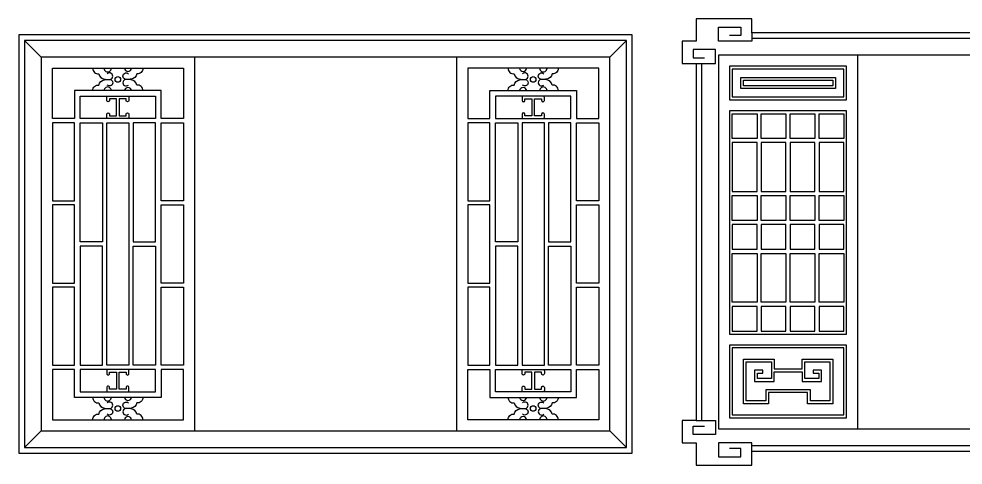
# Model space of a CAD drawing. Extents: x -66030 to 95157, y -13132 to 45879.
# Drawn here: x 43062 to 46449, y 14970 to 16570 of the extents above; entities that cross this region are included whole.
import ezdxf

# ---------------------------------------------------------------- set-up
doc = ezdxf.new("R2010")
doc.units = 0
doc.header["$LTSCALE"] = 100
doc.header["$MEASUREMENT"] = 0
for name, color, linetype in [('3', 11, 'CONTINUOUS'), ('4', 121, 'CONTINUOUS'), ('7', 105, 'CONTINUOUS')]:
    doc.layers.add(name, color=color, linetype=linetype)

# ---------------------------------------------------------------- blocks, each defined once
blk = doc.blocks.new('窗-019')
at = {"layer": '3'}
for points in [[(200, 1550), (200, 1520), (80, 1520), (80, 1570), (160, 1570), (160, 1540), (120, 1540)], [(2000, 1550), (2000, 1520), (2120, 1520), (2120, 1570), (2040, 1570), (2040, 1540), (2080, 1540)], [(2000, 1530), (200, 1530)], [(0, 1440), (70, 1440), (70, 1490), (-10, 1490), (-10, 1460), (30, 1460)], [(2170, 1460), (2210, 1460), (2210, 1490), (2130, 1490), (2130, 1440), (2200, 1440)], [(20, 1440), (20, 160)], [(2180, 160), (2180, 1440)], [(0, 160), (70, 160), (70, 110), (-10, 110), (-10, 140), (30, 140)], [(2200, 160), (2130, 160), (2130, 110), (2210, 110), (2210, 140), (2170, 140)], [(199.83, 50), (199.83, 80), (80, 80), (80, 30), (160, 30), (160, 60), (120, 60)], [(200, 70), (2000, 70)], [(2000, 50), (2000, 80), (2120, 80), (2120, 30), (2040, 30), (2040, 60), (2080, 60)]]:
    blk.add_lwpolyline(points, dxfattribs=at)
for points in [[(530, 1320), (530, 1420), (130, 1420), (130, 1320)], [(500, 1390), (500, 1350), (160, 1350), (160, 1390)], [(1670, 1320), (1670, 1420), (2070, 1420), (2070, 1320)], [(1700, 1390), (1700, 1350), (2040, 1350), (2040, 1390)], [(490, 1380), (490, 1360), (170, 1360), (170, 1380)], [(1710, 1380), (1710, 1360), (2030, 1360), (2030, 1380)], [(130, 1260), (218.75, 1260), (218.75, 1171.25), (130, 1171.25)], [(233.75, 1260), (322.5, 1260), (322.5, 1171.25), (233.75, 1171.25)], [(337.5, 1260), (426.25, 1260), (426.25, 1171.25), (337.5, 1171.25)], [(441.25, 1260), (530, 1260), (530, 1171.25), (441.25, 1171.25)], [(1758.75, 1260), (1670, 1260), (1670, 1171.25), (1758.75, 1171.25)], [(1862.5, 1260), (1773.75, 1260), (1773.75, 1171.25), (1862.5, 1171.25)], [(1966.25, 1260), (1877.5, 1260), (1877.5, 1171.25), (1966.25, 1171.25)], [(2070, 1260), (1981.25, 1260), (1981.25, 1171.25), (2070, 1171.25)], [(130, 1156.25), (130, 981.25), (218.75, 981.25), (218.75, 1156.25)], [(233.75, 1156.25), (233.75, 981.25), (322.5, 981.25), (322.5, 1156.25)], [(337.5, 1156.25), (337.5, 981.25), (426.25, 981.25), (426.25, 1156.25)], [(441.25, 1156.25), (441.25, 981.25), (530, 981.25), (530, 1156.25)], [(1758.75, 1156.25), (1758.75, 981.25), (1670, 981.25), (1670, 1156.25)], [(1862.5, 1156.25), (1862.5, 981.25), (1773.75, 981.25), (1773.75, 1156.25)], [(1966.25, 1156.25), (1966.25, 981.25), (1877.5, 981.25), (1877.5, 1156.25)], [(2070, 1156.25), (2070, 981.25), (1981.25, 981.25), (1981.25, 1156.25)], [(130, 966.25), (218.75, 966.25), (218.75, 877.5), (130, 877.5)], [(233.75, 966.25), (322.5, 966.25), (322.5, 877.5), (233.75, 877.5)], [(337.5, 966.25), (426.25, 966.25), (426.25, 877.5), (337.5, 877.5)], [(441.25, 966.25), (530, 966.25), (530, 877.5), (441.25, 877.5)], [(1758.75, 966.25), (1670, 966.25), (1670, 877.5), (1758.75, 877.5)], [(1862.5, 966.25), (1773.75, 966.25), (1773.75, 877.5), (1862.5, 877.5)], [(1966.25, 966.25), (1877.5, 966.25), (1877.5, 877.5), (1966.25, 877.5)], [(2070, 966.25), (1981.25, 966.25), (1981.25, 877.5), (2070, 877.5)], [(130, 773.75), (218.75, 773.75), (218.75, 862.5), (130, 862.5)], [(233.75, 773.75), (322.5, 773.75), (322.5, 862.5), (233.75, 862.5)], [(337.5, 773.75), (426.25, 773.75), (426.25, 862.5), (337.5, 862.5)], [(441.25, 773.75), (530, 773.75), (530, 862.5), (441.25, 862.5)], [(1758.75, 773.75), (1670, 773.75), (1670, 862.5), (1758.75, 862.5)], [(1862.5, 773.75), (1773.75, 773.75), (1773.75, 862.5), (1862.5, 862.5)], [(1966.25, 773.75), (1877.5, 773.75), (1877.5, 862.5), (1966.25, 862.5)], [(2070, 773.75), (1981.25, 773.75), (1981.25, 862.5), (2070, 862.5)], [(130, 583.75), (130, 758.75), (218.75, 758.75), (218.75, 583.75)], [(233.75, 583.75), (233.75, 758.75), (322.5, 758.75), (322.5, 583.75)], [(337.5, 583.75), (337.5, 758.75), (426.25, 758.75), (426.25, 583.75)], [(441.25, 583.75), (441.25, 758.75), (530, 758.75), (530, 583.75)], [(1758.75, 583.75), (1758.75, 758.75), (1670, 758.75), (1670, 583.75)], [(1862.5, 583.75), (1862.5, 758.75), (1773.75, 758.75), (1773.75, 583.75)], [(1966.25, 583.75), (1966.25, 758.75), (1877.5, 758.75), (1877.5, 583.75)], [(2070, 583.75), (2070, 758.75), (1981.25, 758.75), (1981.25, 583.75)], [(130, 480), (218.75, 480), (218.75, 568.75), (130, 568.75)], [(233.75, 480), (322.5, 480), (322.5, 568.75), (233.75, 568.75)], [(337.5, 480), (426.25, 480), (426.25, 568.75), (337.5, 568.75)], [(441.25, 480), (530, 480), (530, 568.75), (441.25, 568.75)], [(1758.75, 480), (1670, 480), (1670, 568.75), (1758.75, 568.75)], [(1862.5, 480), (1773.75, 480), (1773.75, 568.75), (1862.5, 568.75)], [(1966.25, 480), (1877.5, 480), (1877.5, 568.75), (1966.25, 568.75)], [(2070, 480), (1981.25, 480), (1981.25, 568.75), (2070, 568.75)], [(130, 180), (530, 180), (530, 420), (130, 420)], [(2070, 180), (1670, 180), (1670, 420), (2070, 420)], [(260, 260), (260, 220), (170, 220), (170, 380), (280, 380), (280, 345), (380, 345), (380, 380), (490, 380), (490, 220), (400, 220), (400, 260)], [(1940, 260), (1940, 220), (2030, 220), (2030, 380), (1920, 380), (1920, 345), (1820, 345), (1820, 380), (1710, 380), (1710, 220), (1800, 220), (1800, 260)], [(390, 310), (390, 370), (480, 370), (480, 230), (410, 230), (410, 270), (250, 270), (250, 230), (180, 230), (180, 370), (270, 370), (270, 310), (220, 310), (220, 330), (240, 330), (240, 340), (210, 340), (210, 300), (280, 300), (280, 335), (380, 335), (380, 300), (450, 300), (450, 340), (420, 340), (420, 330), (440, 330), (440, 310)], [(1810, 310), (1810, 370), (1720, 370), (1720, 230), (1790, 230), (1790, 270), (1950, 270), (1950, 230), (2020, 230), (2020, 370), (1930, 370), (1930, 310), (1980, 310), (1980, 330), (1960, 330), (1960, 340), (1990, 340), (1990, 300), (1920, 300), (1920, 335), (1820, 335), (1820, 300), (1750, 300), (1750, 340), (1780, 340), (1780, 330), (1760, 330), (1760, 310)]]:
    blk.add_lwpolyline(points, close=True, dxfattribs=at)
at = {"layer": '4'}
for p, q in [((580, 130), (580, 1470)), ((1620, 130), (1620, 1470))]:
    blk.add_line(p, q, dxfattribs=at)
for points in [[(2000, 50), (2000, 0), (2200, 0), (2200, 80), (2250, 80), (2250, 160), (2200, 160), (2200, 1440), (2250, 1440), (2250, 1520), (2200, 1520), (2200, 1600), (2000, 1600), (2000, 1550), (200, 1550), (200, 1600), (0, 1600), (0, 1520), (-50, 1520), (-50, 1440), (0, 1440), (0, 160), (-50, 160), (-50, 80), (0, 80), (0, 0), (200, 0), (200, 50)], [(80, 130), (2120, 130), (2120, 1470), (80, 1470)]]:
    blk.add_lwpolyline(points, close=True, dxfattribs=at)
for points in [[(0, 1550), (0, 1550), (0, 1520)], [(0, 80), (0, 50)], [(2200, 50), (2200, 80)]]:
    blk.add_lwpolyline(points, dxfattribs=at)
at = {"layer": '7'}
for points in [[(540, 1310), (540, 1430), (120, 1430), (120, 1310)], [(1660, 1310), (1660, 1430), (2080, 1430), (2080, 1310)], [(120, 470), (540, 470), (540, 1270), (120, 1270)], [(2080, 470), (1660, 470), (1660, 1270), (2080, 1270)], [(120, 170), (540, 170), (540, 430), (120, 430)], [(2080, 170), (1660, 170), (1660, 430), (2080, 430)]]:
    blk.add_lwpolyline(points, close=True, dxfattribs=at)

msp = doc.modelspace()

# ---------------------------------------------------------------- linework, layer by layer
at = {"layer": '3'}
for p, q in [((43362, 15770.6), (43282, 15770.6)), ((43362, 15755.6), (43282, 15755.6)), ((43472, 15770.6), (43552, 15770.6)), ((43472, 15755.6), (43552, 15755.6)), ((44852, 15770.6), (44772, 15770.6)), ((44852, 15755.6), (44772, 15755.6)), ((44962, 15770.6), (45042, 15770.6)), ((44962, 15755.6), (45042, 15755.6))]:
    msp.add_line(p, q, dxfattribs=at)
for points in [[(43082, 15033.1), (45242, 15033.1), (45242, 16493.1), (43082, 16493.1)], [(43182, 16213.1), (43182, 16393.1), (43652, 16393.1), (43652, 16213.1), (43572, 16213.1), (43572, 16313.1), (43262, 16313.1), (43262, 16213.1)], [(45142, 16213.1), (45142, 16393.1), (44672, 16393.1), (44672, 16213.1), (44752, 16213.1), (44752, 16313.1), (45062, 16313.1), (45062, 16213.1)], [(43282, 16293.1), (43552, 16293.1), (43552, 16213.1), (43282, 16213.1)], [(45042, 16293.1), (44772, 16293.1), (44772, 16213.1), (45042, 16213.1)], [(43262, 16198.1), (43182, 16198.1), (43182, 15918.1), (43262, 15918.1)], [(43362, 15770.6), (43282, 15770.6), (43282, 16198.1), (43362, 16198.1)], [(43377, 16198.1), (43457, 16198.1), (43457, 15328.1), (43377, 15328.1)], [(43472, 15770.6), (43552, 15770.6), (43552, 16198.1), (43472, 16198.1)], [(43572, 16198.1), (43652, 16198.1), (43652, 15918.1), (43572, 15918.1)], [(44752, 16198.1), (44672, 16198.1), (44672, 15918.1), (44752, 15918.1)], [(44852, 15770.6), (44772, 15770.6), (44772, 16198.1), (44852, 16198.1)], [(44947, 16198.1), (44867, 16198.1), (44867, 15328.1), (44947, 15328.1)], [(44962, 15770.6), (45042, 15770.6), (45042, 16198.1), (44962, 16198.1)], [(45062, 16198.1), (45142, 16198.1), (45142, 15918.1), (45062, 15918.1)], [(43262, 15903.1), (43182, 15903.1), (43182, 15623.1), (43262, 15623.1)], [(43572, 15903.1), (43652, 15903.1), (43652, 15623.1), (43572, 15623.1)], [(44752, 15903.1), (44672, 15903.1), (44672, 15623.1), (44752, 15623.1)], [(45062, 15903.1), (45142, 15903.1), (45142, 15623.1), (45062, 15623.1)], [(43362, 15755.6), (43282, 15755.6), (43282, 15328.1), (43362, 15328.1)], [(43472, 15755.6), (43552, 15755.6), (43552, 15328.1), (43472, 15328.1)], [(44852, 15755.6), (44772, 15755.6), (44772, 15328.1), (44852, 15328.1)], [(44962, 15755.6), (45042, 15755.6), (45042, 15328.1), (44962, 15328.1)], [(43262, 15608.1), (43182, 15608.1), (43182, 15328.1), (43262, 15328.1)], [(43572, 15608.1), (43652, 15608.1), (43652, 15328.1), (43572, 15328.1)], [(44752, 15608.1), (44672, 15608.1), (44672, 15328.1), (44752, 15328.1)], [(45062, 15608.1), (45142, 15608.1), (45142, 15328.1), (45062, 15328.1)], [(43182, 15313.1), (43182, 15133.1), (43652, 15133.1), (43652, 15313.1), (43572, 15313.1), (43572, 15213.1), (43262, 15213.1), (43262, 15313.1)], [(43282, 15233.1), (43552, 15233.1), (43552, 15313.1), (43282, 15313.1)], [(45142, 15313.1), (45142, 15133.1), (44672, 15133.1), (44672, 15313.1), (44752, 15313.1), (44752, 15213.1), (45062, 15213.1), (45062, 15313.1)], [(45042, 15233.1), (44772, 15233.1), (44772, 15313.1), (45042, 15313.1)]]:
    msp.add_lwpolyline(points, close=True, dxfattribs=at)
for points in [[(43412, 16283.1), (43387, 16283.1), (43387, 16278.1, -0.414214), (43382, 16273.1, -0.414214), (43377, 16278.1), (43377, 16288.1, -0.414214), (43382, 16293.1), (43452, 16293.1, -0.414214), (43457, 16288.1), (43457, 16278.1, -0.414214), (43452, 16273.1, -0.414214), (43447, 16278.1), (43447, 16283.1), (43422, 16283.1), (43422, 16223.1), (43447, 16223.1), (43447, 16228.1, -0.414214), (43452, 16233.1, -0.414214), (43457, 16228.1), (43457, 16218.1, -0.414214), (43452, 16213.1), (43382, 16213.1, -0.414214), (43377, 16218.1), (43377, 16228.1, -0.414214), (43382, 16233.1, -0.414214), (43387, 16228.1), (43387, 16223.1), (43412, 16223.1)], [(44912, 16283.1), (44937, 16283.1), (44937, 16278.1, 0.414214), (44942, 16273.1, 0.414214), (44947, 16278.1), (44947, 16288.1, 0.414214), (44942, 16293.1), (44872, 16293.1, 0.414214), (44867, 16288.1), (44867, 16278.1, 0.414214), (44872, 16273.1, 0.414214), (44877, 16278.1), (44877, 16283.1), (44902, 16283.1), (44902, 16223.1), (44877, 16223.1), (44877, 16228.1, 0.414214), (44872, 16233.1, 0.414214), (44867, 16228.1), (44867, 16218.1, 0.414214), (44872, 16213.1), (44942, 16213.1, 0.414214), (44947, 16218.1), (44947, 16228.1, 0.414214), (44942, 16233.1, 0.414214), (44937, 16228.1), (44937, 16223.1), (44912, 16223.1)], [(43412, 15243.1), (43387, 15243.1), (43387, 15248.1, 0.414214), (43382, 15253.1, 0.414214), (43377, 15248.1), (43377, 15238.1, 0.414214), (43382, 15233.1), (43452, 15233.1, 0.414214), (43457, 15238.1), (43457, 15248.1, 0.414214), (43452, 15253.1, 0.414214), (43447, 15248.1), (43447, 15243.1), (43422, 15243.1), (43422, 15303.1), (43447, 15303.1), (43447, 15298.1, 0.414214), (43452, 15293.1, 0.414214), (43457, 15298.1), (43457, 15308.1, 0.414214), (43452, 15313.1), (43382, 15313.1, 0.414214), (43377, 15308.1), (43377, 15298.1, 0.414214), (43382, 15293.1, 0.414214), (43387, 15298.1), (43387, 15303.1), (43412, 15303.1)], [(44912, 15243.1), (44937, 15243.1), (44937, 15248.1, -0.414214), (44942, 15253.1, -0.414214), (44947, 15248.1), (44947, 15238.1, -0.414214), (44942, 15233.1), (44872, 15233.1, -0.414214), (44867, 15238.1), (44867, 15248.1, -0.414214), (44872, 15253.1, -0.414214), (44877, 15248.1), (44877, 15243.1), (44902, 15243.1), (44902, 15303.1), (44877, 15303.1), (44877, 15298.1, -0.414214), (44872, 15293.1, -0.414214), (44867, 15298.1), (44867, 15308.1, -0.414214), (44872, 15313.1), (44942, 15313.1, -0.414214), (44947, 15308.1), (44947, 15298.1, -0.414214), (44942, 15293.1, -0.414214), (44937, 15298.1), (44937, 15303.1), (44912, 15303.1)]]:
    msp.add_lwpolyline(points, format="xyb", close=True, dxfattribs=at)
for points in [[(43652, 15328.1), (43572, 15328.1)], [(44672, 15328.1), (44752, 15328.1)]]:
    msp.add_lwpolyline(points, dxfattribs=at)
for centre in [(43417, 16353.1), (44907, 16353.1), (43417, 15173.1), (44907, 15173.1)]:
    msp.add_circle(centre, 10, dxfattribs=at)
for centre, radius, start, end in [((43380.7, 16393), 13.1, 179.5877, 0.4123), ((43453.4, 16395.3), 13.3, 189.5345, 350.4655), ((44870.7, 16395.3), 13.3, 189.5345, 350.4655), ((44943.4, 16393), 13.1, 179.5877, 0.4123), ((43380.7, 16313.2), 13.1, 359.5877, 180.4123), ((44943.4, 16313.2), 13.1, 359.5877, 180.4123), ((43453.4, 16310.9), 13.3, 9.5345, 170.4655), ((44870.7, 16310.9), 13.3, 9.5345, 170.4655), ((43380.7, 15213), 13.1, 179.5877, 0.4123), ((43453.4, 15215.3), 13.3, 189.5345, 350.4655), ((44870.7, 15215.3), 13.3, 189.5345, 350.4655), ((44943.4, 15213), 13.1, 179.5877, 0.4123), ((43380.7, 15133.2), 13.1, 359.5877, 180.4123), ((43453.4, 15130.9), 13.3, 9.5345, 170.4655), ((44870.7, 15130.9), 13.3, 9.5345, 170.4655), ((44943.4, 15133.2), 13.1, 359.5877, 180.4123)]:
    msp.add_arc(centre, radius, start, end, dxfattribs=at)
at = {"layer": '7'}
for p, q in [((43142, 16433.1), (43082, 16493.1)), ((45182, 16433.1), (45242, 16493.1)), ((43692, 16433.1), (43692, 15093.1)), ((44632, 16433.1), (44632, 15093.1)), ((43142, 15093.1), (43082, 15033.1)), ((45182, 15093.1), (45242, 15033.1))]:
    msp.add_line(p, q, dxfattribs=at)
for points in [[(43062, 15013.1), (45262, 15013.1), (45262, 16513.1), (43062, 16513.1)], [(43142, 15093.1), (45182, 15093.1), (45182, 16433.1), (43142, 16433.1)]]:
    msp.add_lwpolyline(points, close=True, dxfattribs=at)
for points in [[(43327, 16393.1, 0.457663), (43348.8, 16373.1, 0.314046), (43368.7, 16354.3, 0.067891), (43385.9, 16353.1, 1.573153), (43378.8, 16373.1)], [(43507, 16393.1, -0.457663), (43485.2, 16373.1, -0.314046), (43465.3, 16354.3, -0.067891), (43448.1, 16353.1, -1.573153), (43455.3, 16373.1)], [(44817, 16393.1, 0.457663), (44838.8, 16373.1, 0.314046), (44858.7, 16354.3, 0.067891), (44875.9, 16353.1, 1.573153), (44868.8, 16373.1)], [(44997, 16393.1, -0.457663), (44975.2, 16373.1, -0.314046), (44955.3, 16354.3, -0.067891), (44938.1, 16353.1, -1.573153), (44945.3, 16373.1)], [(43327, 16313.1, -0.457663), (43348.8, 16333.1, -0.314046), (43368.7, 16351.9, -0.067891), (43385.9, 16353.1, -1.573153), (43378.8, 16333.1)], [(43507, 16313.1, 0.457663), (43485.2, 16333.1, 0.314046), (43465.3, 16351.9, 0.067891), (43448.1, 16353.1, 1.573153), (43455.3, 16333.1)], [(44817, 16313.1, -0.457663), (44838.8, 16333.1, -0.314046), (44858.7, 16351.9, -0.067891), (44875.9, 16353.1, -1.573153), (44868.8, 16333.1)], [(44997, 16313.1, 0.457663), (44975.2, 16333.1, 0.314046), (44955.3, 16351.9, 0.067891), (44938.1, 16353.1, 1.573153), (44945.3, 16333.1)], [(43327, 15213.1, 0.457663), (43348.8, 15193.1, 0.314046), (43368.7, 15174.3, 0.067891), (43385.9, 15173.1, 1.573153), (43378.8, 15193.1)], [(43507, 15213.1, -0.457663), (43485.2, 15193.1, -0.314046), (43465.3, 15174.3, -0.067891), (43448.1, 15173.1, -1.573153), (43455.3, 15193.1)], [(44817, 15213.1, 0.457663), (44838.8, 15193.1, 0.314046), (44858.7, 15174.3, 0.067891), (44875.9, 15173.1, 1.573153), (44868.8, 15193.1)], [(44997, 15213.1, -0.457663), (44975.2, 15193.1, -0.314046), (44955.3, 15174.3, -0.067891), (44938.1, 15173.1, -1.573153), (44945.3, 15193.1)], [(43327, 15133.1, -0.457663), (43348.8, 15153.1, -0.314046), (43368.7, 15171.9, -0.067891), (43385.9, 15173.1, -1.573153), (43378.8, 15153.1)], [(43507, 15133.1, 0.457663), (43485.2, 15153.1, 0.314046), (43465.3, 15171.9, 0.067891), (43448.1, 15173.1, 1.573153), (43455.3, 15153.1)], [(44817, 15133.1, -0.457663), (44838.8, 15153.1, -0.314046), (44858.7, 15171.9, -0.067891), (44875.9, 15173.1, -1.573153), (44868.8, 15153.1)], [(44997, 15133.1, 0.457663), (44975.2, 15153.1, 0.314046), (44955.3, 15171.9, 0.067891), (44938.1, 15173.1, 1.573153), (44945.3, 15153.1)]]:
    msp.add_lwpolyline(points, format="xyb", dxfattribs=at)

# ---------------------------------------------------------------- block references
at = {"layer": '3'}
msp.add_blockref('窗-019', (45491.3, 14970.2), dxfattribs=at)

doc.saveas('drawing.dxf')
